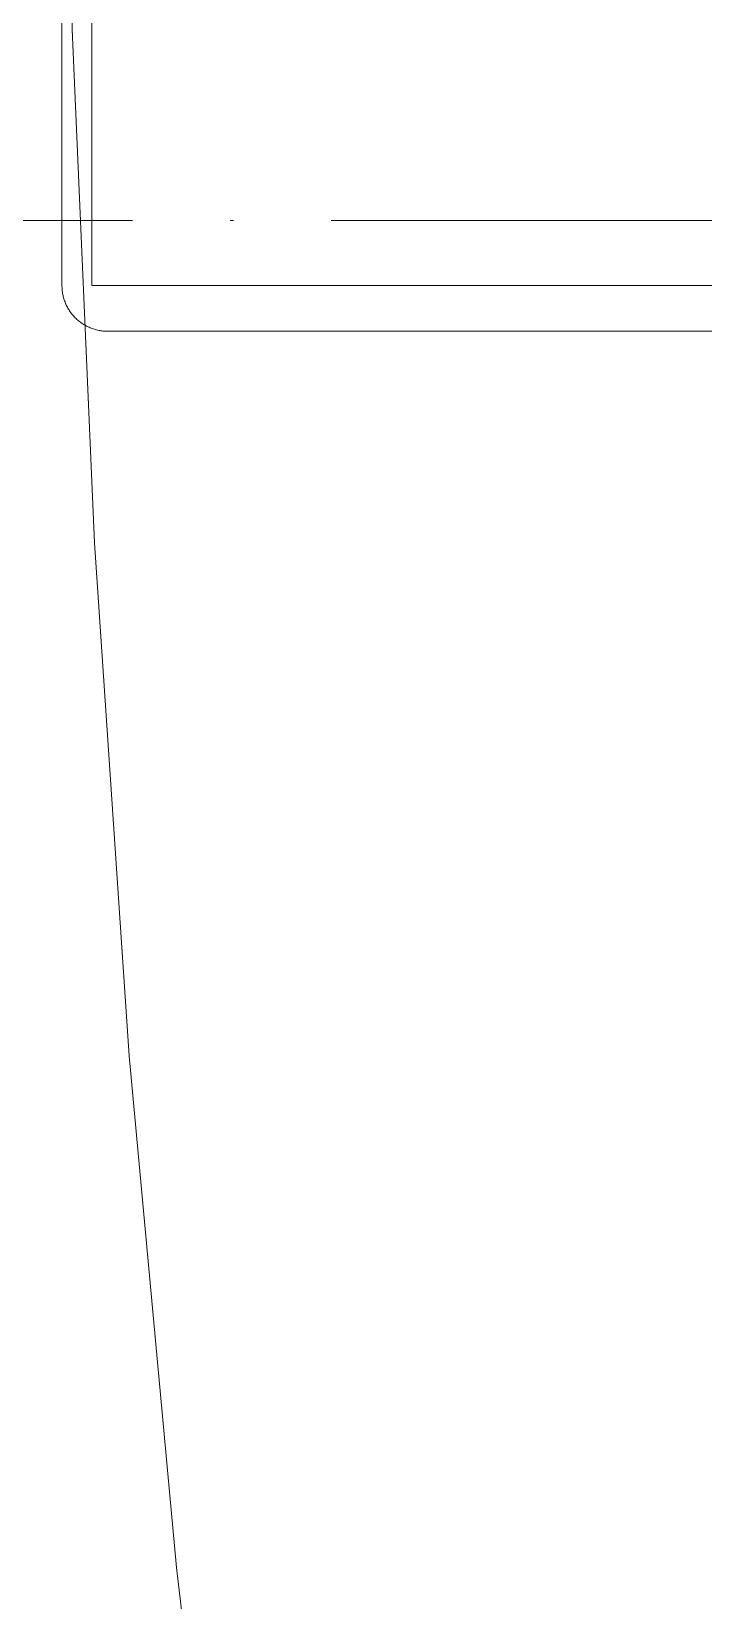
# Model space of a CAD drawing. Header units: millimetres. Extents: x -159872 to 386485, y -250577 to 158966.
# Drawn here: x 158120.67 to 158141.29, y 15881.76 to 15929.85 of the extents above; entities that cross this region are included whole.
import ezdxf

# ---------------------------------------------------------------- set-up
doc = ezdxf.new("R2010")
doc.units = ezdxf.units.MM
doc.linetypes.add('ACAD_ISO10W100', pattern=[18, 12, -3, 0, -3])
doc.layers.get('0').update_dxf_attribs({"lineweight": 25})
doc.layers.add('LDS-equipment-kitchen equipment', color=3, linetype='Continuous', lineweight=13)
doc.layers.add('LDS-struct-extg-ceiling beams', color=252, linetype='ACAD_ISO10W100', lineweight=9)

# ---------------------------------------------------------------- blocks, each defined once
blk = doc.blocks.new('A$C73be1ed8')
for points in [[(653.5, 0.016, 0), (637.751, 0.314, 0), (622.013, 0.997, 0), (606.297, 2.065, 0), (590.611, 3.515, 0), (574.966, 5.348, 0), (559.37, 7.562, 0), (543.833, 10.157, 0), (528.364, 13.13, 0), (512.971, 16.48, 0), (497.666, 20.205, 0), (482.456, 24.302, 0), (467.35, 28.77, 0), (452.358, 33.605, 0), (437.488, 38.804, 0), (422.75, 44.365, 0), (408.152, 50.284, 0), (393.703, 56.558, 0)], [(629.9, 0, 0), (629.866, 0, 0), (629.831, 0.002, 0), (629.797, 0.004, 0), (629.763, 0.007, 0), (629.729, 0.011, 0), (629.695, 0.015, 0), (629.661, 0.021, 0), (629.627, 0.027, 0), (629.593, 0.034, 0), (629.56, 0.042, 0), (629.527, 0.051, 0), (629.494, 0.06, 0), (629.461, 0.071, 0), (629.428, 0.082, 0), (629.396, 0.094, 0), (629.364, 0.107, 0), (629.333, 0.12, 0), (629.301, 0.134, 0), (629.271, 0.149, 0), (629.24, 0.165, 0), (629.21, 0.182, 0), (629.18, 0.199, 0), (629.151, 0.217, 0), (629.122, 0.236, 0), (629.094, 0.255, 0), (629.066, 0.276, 0), (629.039, 0.296, 0), (629.012, 0.318, 0), (628.986, 0.34, 0), (628.96, 0.363, 0), (628.935, 0.386, 0), (628.91, 0.41, 0), (628.886, 0.435, 0), (628.863, 0.46, 0), (628.84, 0.486, 0), (628.818, 0.512, 0), (628.796, 0.539, 0), (628.776, 0.566, 0), (628.755, 0.594, 0), (628.736, 0.622, 0), (628.717, 0.651, 0), (628.699, 0.68, 0), (628.682, 0.71, 0), (628.665, 0.74, 0), (628.649, 0.771, 0), (628.634, 0.801, 0), (628.62, 0.833, 0), (628.607, 0.864, 0), (628.594, 0.896, 0), (628.582, 0.928, 0), (628.571, 0.961, 0), (628.56, 0.994, 0), (628.551, 1.027, 0), (628.542, 1.06, 0), (628.534, 1.093, 0), (628.527, 1.127, 0), (628.521, 1.161, 0), (628.515, 1.195, 0), (628.511, 1.229, 0), (628.507, 1.263, 0), (628.504, 1.297, 0), (628.502, 1.331, 0), (628.5, 1.366, 0), (628.5, 1.4, 0)]]:
    blk.add_polyline3d(points)
at = {"transparency": 33554687}
for points in [[(628.5, 1.4, 0), (628.5, 27.5, 0)], [(629.9, 0.912, 0), (629.9, 20.35, 0)], [(677.1, 0.912, 0), (629.9, 0.912, 0)], [(629.9, 0, 0), (677.1, 0, 0)]]:
    blk.add_polyline3d(points, dxfattribs=at)
blk = doc.blocks.new('Group-410')
at = {"layer": 'LDS-equipment-kitchen equipment', "xscale": -1, "rotation": 270}
blk.add_blockref('A$C73be1ed8', (97448.097, 51749.675), dxfattribs=at)

msp = doc.modelspace()

# ---------------------------------------------------------------- linework, layer by layer
at = {"layer": 'LDS-struct-extg-ceiling beams'}
msp.add_line((159825.17046, 15924.05329), (157402.66818, 15924.05329), dxfattribs=at)

# ---------------------------------------------------------------- block references
at = {"layer": 'LDS-equipment-kitchen equipment', "color": 7}
msp.add_blockref('Group-410', (60673.51323, -36457.51522), dxfattribs=at)

doc.saveas('drawing.dxf')
